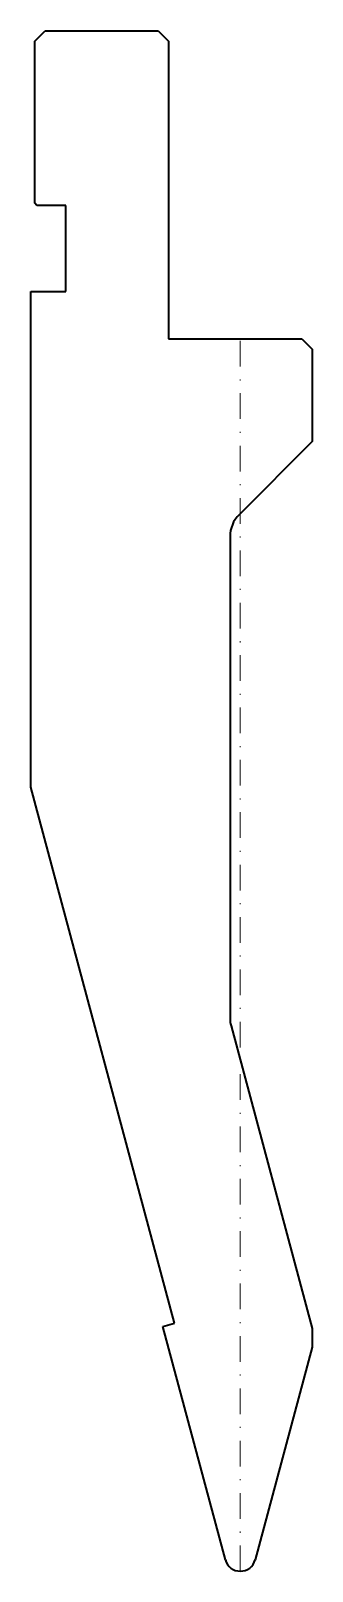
# Model space of a CAD drawing. Header units: millimetres. Extents: x -20 to 7, y 0 to 150.
import ezdxf

# ---------------------------------------------------------------- set-up
doc = ezdxf.new("R2010")
doc.units = ezdxf.units.MM
doc.header["$LTSCALE"] = 5
doc.linetypes.add('AUSGEZOGEN', pattern=[0])
doc.linetypes.add('DASHDOT', pattern=[1, 0.5, -0.25, 0, -0.25])
doc.layers.add('2', color=7, linetype='Continuous')
doc.layers.add('5', color=3, linetype='Continuous', true_color=0x00ff00)

msp = doc.modelspace()

# ---------------------------------------------------------------- linework, layer by layer
at = {"layer": '2', "color": 7, "linetype": 'AUSGEZOGEN', "lineweight": 35}
for p, q in [((-20, 149), (-19, 150)), ((-20, 133.2), (-20, 149)), ((-19, 150), (-8, 150)), ((-8, 150), (-7, 149)), ((-7, 149), (-7, 120)), ((-19.8, 133), (-20, 133.2)), ((-17, 133), (-19.8, 133)), ((-17, 124.6), (-17, 133)), ((-20.4, 76.35), (-20.4, 124.6)), ((-20.4, 124.6), (-17, 124.6)), ((-7, 120), (6, 120)), ((6, 120), (7, 119)), ((7, 119), (7, 110)), ((7, 110), (-0.12, 102.88)), ((-1, 100.76), (-1, 53.87)), ((-6.41, 24.14), (-20.4, 76.35)), ((-0.9, 53.1), (7, 23.62)), ((-7.54, 23.84), (-6.41, 24.14)), ((-1.45, 1.11), (-7.54, 23.84)), ((7, 23.62), (7, 21.83)), ((7, 21.83), (1.45, 1.11))]:
    msp.add_line(p, q, dxfattribs=at)
for centre, radius, start, end in [((2, 100.76), 3, 135, 180), ((2, 53.87), 3, 180, 195), ((0, 1.5), 1.5, 195, 345)]:
    msp.add_arc(centre, radius, start, end, dxfattribs=at)
at = {"layer": '5', "color": 3, "linetype": 'DASHDOT', "lineweight": 18, "true_color": 0x00ff00}
msp.add_line((0, 0), (0, 120), dxfattribs=at)

doc.saveas('drawing.dxf')
